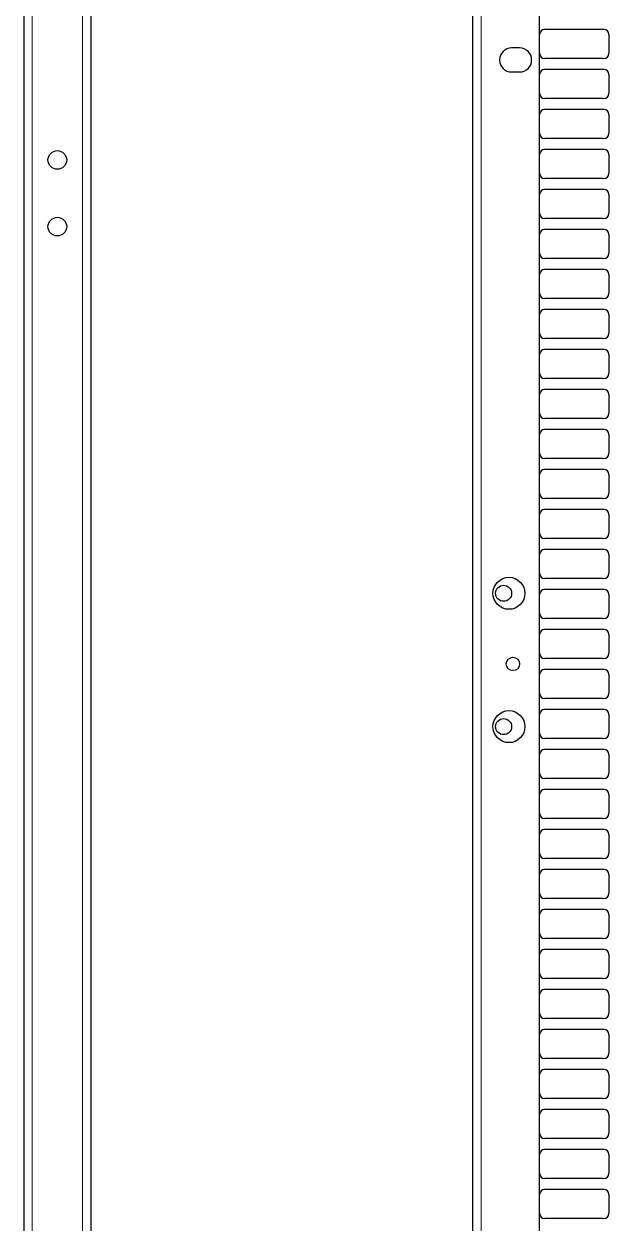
# Model space of a CAD drawing. Header units: millimetres. Extents: x -431 to 638, y -14 to 1990.
# Drawn here: x 119.4 to 338.8, y 564.2 to 1014.2 of the extents above; entities that cross this region are included whole.
import ezdxf

# ---------------------------------------------------------------- set-up
doc = ezdxf.new("R2010")
doc.units = ezdxf.units.MM

msp = doc.modelspace()

# ---------------------------------------------------------------- linework, layer by layer
at = {"color": 8, "linetype": 'Continuous', "lineweight": 18}
for p, q in [((122.54, 1842.16), (122.54, 182.78)), ((141.34, 167.63), (141.34, 1842.16)), ((290.87, 159.16), (290.87, 1812.96))]:
    msp.add_line(p, q, dxfattribs=at)
at = {"color": 7, "linetype": 'Continuous', "lineweight": 25}
for p, q in [((144.44, 1842.16), (144.44, 170.54)), ((287.77, 159.16), (287.77, 1842.16)), ((119.44, 1812.96), (119.44, 178.16)), ((312.77, 159.16), (312.77, 1812.96)), ((314.77, 1012.16), (336.77, 1012.16)), ((338.77, 1010.16), (338.77, 1003.16)), ((305.27, 1005.16), (302.27, 1005.16)), ((336.77, 1001.16), (314.77, 1001.16)), ((302.27, 996.16), (305.27, 996.16)), ((314.77, 997.16), (336.77, 997.16)), ((338.77, 995.16), (338.77, 988.16)), ((336.77, 986.16), (314.77, 986.16)), ((314.77, 982.16), (336.77, 982.16)), ((338.77, 980.16), (338.77, 973.16)), ((336.77, 971.16), (314.77, 971.16)), ((314.77, 967.16), (336.77, 967.16)), ((338.77, 965.16), (338.77, 958.16)), ((336.77, 956.16), (314.77, 956.16)), ((314.77, 952.16), (336.77, 952.16)), ((338.77, 950.16), (338.77, 943.16)), ((336.77, 941.16), (314.77, 941.16)), ((314.77, 937.16), (336.77, 937.16)), ((338.77, 935.16), (338.77, 928.16)), ((336.77, 926.16), (314.77, 926.16)), ((314.77, 922.16), (336.77, 922.16)), ((338.77, 920.16), (338.77, 913.16)), ((336.77, 911.16), (314.77, 911.16)), ((314.77, 907.16), (336.77, 907.16)), ((338.77, 905.16), (338.77, 898.16)), ((336.77, 896.16), (314.77, 896.16)), ((314.77, 892.16), (336.77, 892.16)), ((338.77, 890.16), (338.77, 883.16)), ((336.77, 881.16), (314.77, 881.16)), ((314.77, 877.16), (336.77, 877.16)), ((338.77, 875.16), (338.77, 868.16)), ((336.77, 866.16), (314.77, 866.16)), ((314.77, 862.16), (336.77, 862.16)), ((338.77, 860.16), (338.77, 853.16)), ((336.77, 851.16), (314.77, 851.16)), ((314.77, 847.16), (336.77, 847.16)), ((338.77, 845.16), (338.77, 838.16)), ((336.77, 836.16), (314.77, 836.16)), ((314.77, 832.16), (336.77, 832.16)), ((338.77, 830.16), (338.77, 823.16)), ((336.77, 821.16), (314.77, 821.16)), ((314.77, 817.16), (336.77, 817.16)), ((338.77, 815.16), (338.77, 808.16)), ((336.77, 806.16), (314.77, 806.16)), ((314.77, 802.16), (336.77, 802.16)), ((338.77, 800.16), (338.77, 793.16)), ((336.77, 791.16), (314.77, 791.16)), ((314.77, 787.16), (336.77, 787.16)), ((338.77, 785.16), (338.77, 778.16)), ((336.77, 776.16), (314.77, 776.16)), ((314.77, 772.16), (336.77, 772.16)), ((338.77, 770.16), (338.77, 763.16)), ((336.77, 761.16), (314.77, 761.16)), ((314.77, 757.16), (336.77, 757.16)), ((338.77, 755.16), (338.77, 748.16)), ((336.77, 746.16), (314.77, 746.16)), ((314.77, 742.16), (336.77, 742.16)), ((338.77, 740.16), (338.77, 733.16)), ((336.77, 731.16), (314.77, 731.16)), ((314.77, 727.16), (336.77, 727.16)), ((338.77, 725.16), (338.77, 718.16)), ((336.77, 716.16), (314.77, 716.16)), ((314.77, 712.16), (336.77, 712.16)), ((338.77, 710.16), (338.77, 703.16)), ((336.77, 701.16), (314.77, 701.16)), ((314.77, 697.16), (336.77, 697.16)), ((338.77, 695.16), (338.77, 688.16)), ((336.77, 686.16), (314.77, 686.16)), ((314.77, 682.16), (336.77, 682.16)), ((338.77, 680.16), (338.77, 673.16)), ((336.77, 671.16), (314.77, 671.16)), ((314.77, 667.16), (336.77, 667.16)), ((338.77, 665.16), (338.77, 658.16)), ((336.77, 656.16), (314.77, 656.16)), ((314.77, 652.16), (336.77, 652.16)), ((338.77, 650.16), (338.77, 643.16)), ((336.77, 641.16), (314.77, 641.16)), ((314.77, 637.16), (336.77, 637.16)), ((338.77, 635.16), (338.77, 628.16)), ((336.77, 626.16), (314.77, 626.16)), ((314.77, 622.16), (336.77, 622.16)), ((338.77, 620.16), (338.77, 613.16)), ((336.77, 611.16), (314.77, 611.16)), ((314.77, 607.16), (336.77, 607.16)), ((338.77, 605.16), (338.77, 598.16)), ((336.77, 596.16), (314.77, 596.16)), ((314.77, 592.16), (336.77, 592.16)), ((338.77, 590.16), (338.77, 583.16)), ((336.77, 581.16), (314.77, 581.16)), ((314.77, 577.16), (336.77, 577.16)), ((338.77, 575.16), (338.77, 568.16)), ((336.77, 566.16), (314.77, 566.16))]:
    msp.add_line(p, q, dxfattribs=at)
for centre, radius in [((131.94, 963.16), 3.5), ((131.94, 938.16), 3.5), ((301.27, 800.66), 6), ((299.27, 800.66), 3), ((302.77, 774.16), 2.5), ((301.27, 750.66), 6), ((299.27, 750.66), 3)]:
    msp.add_circle(centre, radius, dxfattribs=at)
for centre, radius, start, end in [((314.77, 1010.16), 2, 90, 180), ((336.77, 1010.16), 2, 0, 90), ((302.27, 1000.66), 4.5, 90, 270), ((305.27, 1000.66), 4.5, 270, 90), ((314.77, 1003.16), 2, 180, 270), ((336.77, 1003.16), 2, 270, 0), ((314.77, 995.16), 2, 90, 180), ((336.77, 995.16), 2, 0, 90), ((314.77, 988.16), 2, 180, 270), ((336.77, 988.16), 2, 270, 0), ((314.77, 980.16), 2, 90, 180), ((336.77, 980.16), 2, 0, 90), ((314.77, 973.16), 2, 180, 270), ((336.77, 973.16), 2, 270, 0), ((314.77, 965.16), 2, 90, 180), ((336.77, 965.16), 2, 0, 90), ((314.77, 958.16), 2, 180, 270), ((336.77, 958.16), 2, 270, 0), ((314.77, 950.16), 2, 90, 180), ((336.77, 950.16), 2, 0, 90), ((314.77, 943.16), 2, 180, 270), ((336.77, 943.16), 2, 270, 0), ((314.77, 935.16), 2, 90, 180), ((336.77, 935.16), 2, 0, 90), ((314.77, 928.16), 2, 180, 270), ((336.77, 928.16), 2, 270, 0), ((314.77, 920.16), 2, 90, 180), ((336.77, 920.16), 2, 0, 90), ((314.77, 913.16), 2, 180, 270), ((336.77, 913.16), 2, 270, 0), ((314.77, 905.16), 2, 90, 180), ((336.77, 905.16), 2, 0, 90), ((314.77, 898.16), 2, 180, 270), ((336.77, 898.16), 2, 270, 0), ((314.77, 890.16), 2, 90, 180), ((336.77, 890.16), 2, 0, 90), ((314.77, 883.16), 2, 180, 270), ((336.77, 883.16), 2, 270, 0), ((314.77, 875.16), 2, 90, 180), ((336.77, 875.16), 2, 0, 90), ((314.77, 868.16), 2, 180, 270), ((336.77, 868.16), 2, 270, 0), ((314.77, 860.16), 2, 90, 180), ((336.77, 860.16), 2, 0, 90), ((314.77, 853.16), 2, 180, 270), ((336.77, 853.16), 2, 270, 0), ((314.77, 845.16), 2, 90, 180), ((336.77, 845.16), 2, 0, 90), ((314.77, 838.16), 2, 180, 270), ((336.77, 838.16), 2, 270, 0), ((314.77, 830.16), 2, 90, 180), ((336.77, 830.16), 2, 0, 90), ((314.77, 823.16), 2, 180, 270), ((336.77, 823.16), 2, 270, 0), ((314.77, 815.16), 2, 90, 180), ((336.77, 815.16), 2, 0, 90), ((314.77, 808.16), 2, 180, 270), ((336.77, 808.16), 2, 270, 0), ((314.77, 800.16), 2, 90, 180), ((336.77, 800.16), 2, 0, 90), ((314.77, 793.16), 2, 180, 270), ((336.77, 793.16), 2, 270, 0), ((314.77, 785.16), 2, 90, 180), ((336.77, 785.16), 2, 0, 90), ((314.77, 778.16), 2, 180, 270), ((336.77, 778.16), 2, 270, 0), ((314.77, 770.16), 2, 90, 180), ((336.77, 770.16), 2, 0, 90), ((314.77, 763.16), 2, 180, 270), ((336.77, 763.16), 2, 270, 0), ((314.77, 755.16), 2, 90, 180), ((336.77, 755.16), 2, 0, 90), ((314.77, 748.16), 2, 180, 270), ((336.77, 748.16), 2, 270, 0), ((314.77, 740.16), 2, 90, 180), ((336.77, 740.16), 2, 0, 90), ((314.77, 733.16), 2, 180, 270), ((336.77, 733.16), 2, 270, 0), ((314.77, 725.16), 2, 90, 180), ((336.77, 725.16), 2, 0, 90), ((314.77, 718.16), 2, 180, 270), ((336.77, 718.16), 2, 270, 0), ((314.77, 710.16), 2, 90, 180), ((336.77, 710.16), 2, 0, 90), ((314.77, 703.16), 2, 180, 270), ((336.77, 703.16), 2, 270, 0), ((314.77, 695.16), 2, 90, 180), ((336.77, 695.16), 2, 0, 90), ((314.77, 688.16), 2, 180, 270), ((336.77, 688.16), 2, 270, 0), ((314.77, 680.16), 2, 90, 180), ((336.77, 680.16), 2, 0, 90), ((314.77, 673.16), 2, 180, 270), ((336.77, 673.16), 2, 270, 0), ((314.77, 665.16), 2, 90, 180), ((336.77, 665.16), 2, 0, 90), ((314.77, 658.16), 2, 180, 270), ((336.77, 658.16), 2, 270, 0), ((314.77, 650.16), 2, 90, 180), ((336.77, 650.16), 2, 0, 90), ((314.77, 643.16), 2, 180, 270), ((336.77, 643.16), 2, 270, 0), ((314.77, 635.16), 2, 90, 180), ((336.77, 635.16), 2, 0, 90), ((314.77, 628.16), 2, 180, 270), ((336.77, 628.16), 2, 270, 0), ((314.77, 620.16), 2, 90, 180), ((336.77, 620.16), 2, 0, 90), ((314.77, 613.16), 2, 180, 270), ((336.77, 613.16), 2, 270, 0), ((314.77, 605.16), 2, 90, 180), ((336.77, 605.16), 2, 0, 90), ((314.77, 598.16), 2, 180, 270), ((336.77, 598.16), 2, 270, 0), ((314.77, 590.16), 2, 90, 180), ((336.77, 590.16), 2, 0, 90), ((314.77, 583.16), 2, 180, 270), ((336.77, 583.16), 2, 270, 0), ((314.77, 575.16), 2, 90, 180), ((336.77, 575.16), 2, 0, 90), ((314.77, 568.16), 2, 180, 270), ((336.77, 568.16), 2, 270, 0)]:
    msp.add_arc(centre, radius, start, end, dxfattribs=at)

doc.saveas('drawing.dxf')
